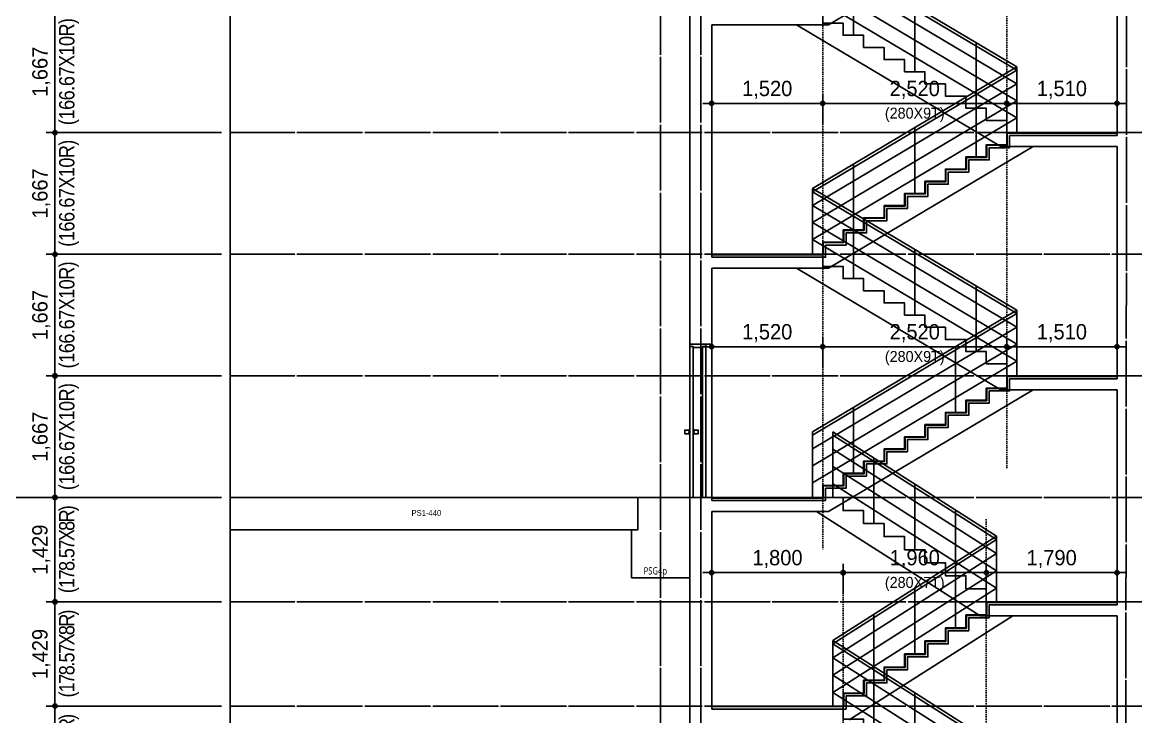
# Model space of a CAD drawing. Header units: millimetres. Extents: x 11948722 to 13111668, y -10771712 to -10232988.
# Drawn here: x 12503274 to 12518522, y -10558951 to -10549436 of the extents above; entities that cross this region are included whole.
import ezdxf
from ezdxf.enums import TextEntityAlignment as Align

# ---------------------------------------------------------------- set-up
doc = ezdxf.new("R2010")
doc.units = ezdxf.units.MM
doc.header["$LTSCALE"] = 150
doc.header["$MEASUREMENT"] = 0
doc.linetypes.add('CEN', pattern=[6.2, 6, -0.1, 0, -0.1])
doc.linetypes.add('Xref-계단단면도$0$H', pattern=[1, 0.6, -0.4])
doc.layers.get('0').update_dxf_attribs({"linetype": 'CONTINUOUS'})
doc.layers.get('Defpoints').update_dxf_attribs({"color": 117, "linetype": 'CONTINUOUS'})
for name, color, linetype in [('A-DOOR', 4, 'CONTINUOUS'), ('A-ELE-8', 8, 'CONTINUOUS'), ('A-중심선', 10, 'CEN'), ('CON-C', 2, 'CONTINUOUS'), ('ELE-8', 8, 'CONTINUOUS'), ('Xref-계단단면도$0$3 dim0', 7, 'CONTINUOUS'), ('Xref-계단단면도$0$A-CEIL', 6, 'CONTINUOUS'), ('Xref-계단단면도$0$A-DIM', 7, 'CONTINUOUS')]:
    doc.layers.add(name, color=color, linetype=linetype)
doc.styles.get("Standard").update_dxf_attribs({"font": 'NanumGothic.ttf'})
doc.styles.add('Xref-계단단면도$0$나눔고딕 Se', font='')
doc.styles.add('Xref-계단단면도$0$돋움', font='')
doc.styles.get('Xref-계단단면도$0$나눔고딕 Se').set_extended_font_data('Dotum')
doc.styles.get('Xref-계단단면도$0$돋움').set_extended_font_data('Dotum')
doc.dimstyles.new('Xref-계단단면도$0$A1-100', dxfattribs={"dimtxt": 3, "dimasz": 1, "dimexe": 2, "dimexo": 2, "dimgap": 1, "dimtad": 1, "dimdec": 0, "dimzin": 12, "dimdsep": 46, "dimlunit": 6, "dimtxsty": 'Xref-계단단면도$0$나눔고딕 Se', "dimblk1": 'Xref-계단단면도$0$DIMDOT', "dimblk2": 'Xref-계단단면도$0$DIMDOT', "dimsah": 1, "dimcen": -1, "dimdle": 2, "dimclrd": 256, "dimclre": 256, "dimclrt": 3, "dimadec": 0, "dimazin": 0, "dimtfac": 1, "dimtdec": 0, "dimtix": 1, "dimtmove": 2, "dimatfit": 3, "dimldrblk": 'Xref-계단단면도$0$DIMDOT', "dimfxl": 1, "dimtvp": 1, "dimtolj": 1, "dimtzin": 12, "dimlwd": -1, "dimlwe": -1, "dimarcsym": 0})

# ---------------------------------------------------------------- blocks, each defined once
blk = doc.blocks.new('*U136')
at = {"layer": 'A-DOOR'}
for p, q in [((-200, 0), (-200, 2070)), ((-155, 0), (-155, 2055)), ((-200, 0), (-25, 0))]:
    blk.add_line(p, q, dxfattribs=at)
for points in [[(10, 2100), (20, 2100), (20, 2070), (-25, 2070), (-25, 2055), (-155, 2055), (-155, 2070), (-200, 2070), (-200, 2100), (-190, 2100)], [(-35, 915), (-55, 925), (-95, 925), (-95, 875), (-55, 875), (-35, 885)], [(-25, 945), (-35, 935), (-35, 865), (-25, 855)], [(20, 945), (30, 935), (30, 865), (20, 855)], [(30, 885), (50, 875), (90, 875), (90, 925), (50, 925), (30, 915)]]:
    blk.add_lwpolyline(points, dxfattribs=at)
blk.add_lwpolyline([(20, 0), (-25, 0), (-25, 2070), (20, 2070)], close=True, dxfattribs=at)
blk = doc.blocks.new('Xref-계단단면도$0$DIMDOT')
at = {"color": 0}
blk.add_line((-2, 0), (2, 0), dxfattribs=at)
for radius in [0.5, 0.25]:
    blk.add_circle((0, 0), radius, dxfattribs=at)
blk = doc.blocks.new('*D953')
at = {"layer": 'Defpoints', "color": 0, "ltscale": 1200}
for p in [(12502521, -10531448), (12506121, -10531448), (12506121, -10565948)]:
    blk.add_point(p, dxfattribs=at)
at = {"layer": 'Xref-계단단면도$0$3 dim0'}
for p, q in [((12506001, -10531448), (12502401, -10531448)), ((12502521, -10565888), (12502521, -10531508)), ((12506001, -10565948), (12502401, -10565948))]:
    blk.add_line(p, q, dxfattribs=at)
at = {"layer": 'Xref-계단단면도$0$3 dim0', "ltscale": 1200, "xscale": 60, "yscale": 60, "zscale": 60}
for p, rotation in [((12502521, -10531448), 90), ((12502521, -10565948), 270)]:
    blk.add_blockref('Xref-계단단면도$0$DIMDOT', p, dxfattribs=dict(at, rotation=rotation))
at = {"layer": 'Xref-계단단면도$0$3 dim0', "color": 3, "ltscale": 1200, "insert": (12502335, -10548698), "char_height": 210, "attachment_point": 5, "rotation": 90, "style": 'Xref-계단단면도$0$나눔고딕 Se'}
blk.add_mtext('\\A1;34,500', dxfattribs=at)
blk = doc.blocks.new('*D963')
at = {"layer": 'Defpoints', "color": 0, "ltscale": 1200}
for p in [(12503121, -10545948), (12506121, -10545948), (12506121, -10555948)]:
    blk.add_point(p, dxfattribs=at)
at = {"layer": 'Xref-계단단면도$0$3 dim0'}
for p, q in [((12506001, -10545948), (12503001, -10545948)), ((12503121, -10555888), (12503121, -10546008)), ((12506001, -10555948), (12503001, -10555948))]:
    blk.add_line(p, q, dxfattribs=at)
at = {"layer": 'Xref-계단단면도$0$3 dim0', "ltscale": 1200, "xscale": 60, "yscale": 60, "zscale": 60}
for p, rotation in [((12503121, -10545948), 90), ((12503121, -10555948), 270)]:
    blk.add_blockref('Xref-계단단면도$0$DIMDOT', p, dxfattribs=dict(at, rotation=rotation))
at = {"layer": 'Xref-계단단면도$0$3 dim0', "color": 3, "ltscale": 1200, "insert": (12502935, -10550948), "char_height": 210, "attachment_point": 5, "rotation": 90, "style": 'Xref-계단단면도$0$나눔고딕 Se'}
blk.add_mtext('\\A1;10,000', dxfattribs=at)
blk = doc.blocks.new('*D964')
at = {"layer": 'Defpoints', "color": 0, "ltscale": 1200}
for p in [(12503121, -10555948), (12506121, -10555948), (12506121, -10565948)]:
    blk.add_point(p, dxfattribs=at)
at = {"layer": 'Xref-계단단면도$0$3 dim0'}
for p, q in [((12506001, -10555948), (12503001, -10555948)), ((12503121, -10565888), (12503121, -10556008)), ((12506001, -10565948), (12503001, -10565948))]:
    blk.add_line(p, q, dxfattribs=at)
at = {"layer": 'Xref-계단단면도$0$3 dim0', "ltscale": 1200, "xscale": 60, "yscale": 60, "zscale": 60}
for p, rotation in [((12503121, -10555948), 90), ((12503121, -10565948), 270)]:
    blk.add_blockref('Xref-계단단면도$0$DIMDOT', p, dxfattribs=dict(at, rotation=rotation))
at = {"layer": 'Xref-계단단면도$0$3 dim0', "color": 3, "ltscale": 1200, "insert": (12502935, -10560948), "char_height": 210, "attachment_point": 5, "rotation": 90, "style": 'Xref-계단단면도$0$나눔고딕 Se'}
blk.add_mtext('\\A1;10,000', dxfattribs=at)
blk = doc.blocks.new('*D968')
at = {"layer": 'Defpoints', "color": 0, "ltscale": 1200}
for p in [(12506121, -10549281), (12503721, -10550948), (12506121, -10550948)]:
    blk.add_point(p, dxfattribs=at)
at = {"layer": 'Xref-계단단면도$0$3 dim0'}
for p, q in [((12503721, -10549221), (12503721, -10549161)), ((12506001, -10549281), (12503601, -10549281)), ((12503721, -10549281), (12503721, -10550948)), ((12506001, -10550948), (12503601, -10550948)), ((12503721, -10551008), (12503721, -10551068))]:
    blk.add_line(p, q, dxfattribs=at)
at = {"layer": 'Xref-계단단면도$0$3 dim0', "ltscale": 1200, "xscale": 60, "yscale": 60, "zscale": 60}
for p, rotation in [((12503721, -10549281), 270), ((12503721, -10550948), 90)]:
    blk.add_blockref('Xref-계단단면도$0$DIMDOT', p, dxfattribs=dict(at, rotation=rotation))
at = {"layer": 'Xref-계단단면도$0$3 dim0', "color": 3, "ltscale": 1200, "char_height": 210, "attachment_point": 5, "rotation": 90, "style": 'Xref-계단단면도$0$나눔고딕 Se'}
for s, insert in [('\\W0.9;\\T0.95;(166.67X10R)', (12503915, -10550115)), ('\\A1;1,667', (12503535, -10550115))]:
    blk.add_mtext(s, dxfattribs=dict(at, insert=insert))
blk = doc.blocks.new('*D969')
at = {"layer": 'Defpoints', "color": 0, "ltscale": 1200}
for p in [(12506121, -10550948), (12503721, -10552615), (12506121, -10552615)]:
    blk.add_point(p, dxfattribs=at)
at = {"layer": 'Xref-계단단면도$0$3 dim0'}
for p, q in [((12503721, -10550888), (12503721, -10550828)), ((12506001, -10550948), (12503601, -10550948)), ((12503721, -10550948), (12503721, -10552615)), ((12506001, -10552615), (12503601, -10552615)), ((12503721, -10552675), (12503721, -10552735))]:
    blk.add_line(p, q, dxfattribs=at)
at = {"layer": 'Xref-계단단면도$0$3 dim0', "ltscale": 1200, "xscale": 60, "yscale": 60, "zscale": 60}
for p, rotation in [((12503721, -10550948), 270), ((12503721, -10552615), 90)]:
    blk.add_blockref('Xref-계단단면도$0$DIMDOT', p, dxfattribs=dict(at, rotation=rotation))
at = {"layer": 'Xref-계단단면도$0$3 dim0', "color": 3, "ltscale": 1200, "char_height": 210, "attachment_point": 5, "rotation": 90, "style": 'Xref-계단단면도$0$나눔고딕 Se'}
for s, insert in [('\\W0.9;\\T0.95;(166.67X10R)', (12503915, -10551781)), ('\\A1;1,667', (12503535, -10551781))]:
    blk.add_mtext(s, dxfattribs=dict(at, insert=insert))
blk = doc.blocks.new('*D970')
at = {"layer": 'Defpoints', "color": 0, "ltscale": 1200}
for p in [(12506121, -10552615), (12503721, -10554281), (12506121, -10554281)]:
    blk.add_point(p, dxfattribs=at)
at = {"layer": 'Xref-계단단면도$0$3 dim0'}
for p, q in [((12503721, -10552555), (12503721, -10552495)), ((12506001, -10552615), (12503601, -10552615)), ((12503721, -10552615), (12503721, -10554281)), ((12506001, -10554281), (12503601, -10554281)), ((12503721, -10554341), (12503721, -10554401))]:
    blk.add_line(p, q, dxfattribs=at)
at = {"layer": 'Xref-계단단면도$0$3 dim0', "ltscale": 1200, "xscale": 60, "yscale": 60, "zscale": 60}
for p, rotation in [((12503721, -10552615), 270), ((12503721, -10554281), 90)]:
    blk.add_blockref('Xref-계단단면도$0$DIMDOT', p, dxfattribs=dict(at, rotation=rotation))
at = {"layer": 'Xref-계단단면도$0$3 dim0', "color": 3, "ltscale": 1200, "char_height": 210, "attachment_point": 5, "rotation": 90, "style": 'Xref-계단단면도$0$나눔고딕 Se'}
for s, insert in [('\\W0.9;\\T0.95;(166.67X10R)', (12503915, -10553448)), ('\\A1;1,667', (12503535, -10553448))]:
    blk.add_mtext(s, dxfattribs=dict(at, insert=insert))
blk = doc.blocks.new('*D971')
at = {"layer": 'Defpoints', "color": 0, "ltscale": 1200}
for p in [(12506121, -10554281), (12503721, -10555948), (12506121, -10555948)]:
    blk.add_point(p, dxfattribs=at)
at = {"layer": 'Xref-계단단면도$0$3 dim0'}
for p, q in [((12503721, -10554221), (12503721, -10554161)), ((12506001, -10554281), (12503601, -10554281)), ((12503721, -10554281), (12503721, -10555948)), ((12506001, -10555948), (12503601, -10555948)), ((12503721, -10556008), (12503721, -10556068))]:
    blk.add_line(p, q, dxfattribs=at)
at = {"layer": 'Xref-계단단면도$0$3 dim0', "ltscale": 1200, "xscale": 60, "yscale": 60, "zscale": 60}
for p, rotation in [((12503721, -10554281), 270), ((12503721, -10555948), 90)]:
    blk.add_blockref('Xref-계단단면도$0$DIMDOT', p, dxfattribs=dict(at, rotation=rotation))
at = {"layer": 'Xref-계단단면도$0$3 dim0', "color": 3, "ltscale": 1200, "char_height": 210, "attachment_point": 5, "rotation": 90, "style": 'Xref-계단단면도$0$나눔고딕 Se'}
for s, insert in [('\\W0.9;\\T0.95;(166.67X10R)', (12503915, -10555115)), ('\\A1;1,667', (12503535, -10555115))]:
    blk.add_mtext(s, dxfattribs=dict(at, insert=insert))
blk = doc.blocks.new('*D975')
at = {"layer": 'Defpoints', "color": 0, "lineweight": -3, "ltscale": 1200}
for p in [(12514236, -10550548), (12512716, -10550948), (12514236, -10550948)]:
    blk.add_point(p, dxfattribs=at)
at = {"layer": 'Xref-계단단면도$0$3 dim0'}
for p, q in [((12512716, -10550828), (12512716, -10550428)), ((12512776, -10550548), (12514176, -10550548)), ((12514236, -10550828), (12514236, -10550428))]:
    blk.add_line(p, q, dxfattribs=at)
at = {"layer": 'Xref-계단단면도$0$3 dim0', "ltscale": 1200, "xscale": 60, "yscale": 60, "zscale": 60, "rotation": 180}
blk.add_blockref('Xref-계단단면도$0$DIMDOT', (12512716, -10550548), dxfattribs=at)
at = {"layer": 'Xref-계단단면도$0$3 dim0', "ltscale": 1200, "xscale": 60, "yscale": 60, "zscale": 60}
blk.add_blockref('Xref-계단단면도$0$DIMDOT', (12514236, -10550548), dxfattribs=at)
at = {"layer": 'Xref-계단단면도$0$3 dim0', "color": 3, "ltscale": 1200, "insert": (12513476, -10550363), "char_height": 210, "attachment_point": 5, "style": 'Xref-계단단면도$0$나눔고딕 Se'}
blk.add_mtext('\\A1;1,520', dxfattribs=at)
blk = doc.blocks.new('*D976')
at = {"layer": 'Defpoints', "color": 0, "lineweight": -3, "ltscale": 1200}
for p in [(12516756, -10550548), (12514236, -10550948), (12516756, -10550948)]:
    blk.add_point(p, dxfattribs=at)
at = {"layer": 'Xref-계단단면도$0$3 dim0'}
for p, q in [((12514236, -10550828), (12514236, -10550428)), ((12514296, -10550548), (12516696, -10550548)), ((12516756, -10550828), (12516756, -10550428))]:
    blk.add_line(p, q, dxfattribs=at)
at = {"layer": 'Xref-계단단면도$0$3 dim0', "ltscale": 1200, "xscale": 60, "yscale": 60, "zscale": 60, "rotation": 180}
blk.add_blockref('Xref-계단단면도$0$DIMDOT', (12514236, -10550548), dxfattribs=at)
at = {"layer": 'Xref-계단단면도$0$3 dim0', "ltscale": 1200, "xscale": 60, "yscale": 60, "zscale": 60}
blk.add_blockref('Xref-계단단면도$0$DIMDOT', (12516756, -10550548), dxfattribs=at)
at = {"layer": 'Xref-계단단면도$0$3 dim0', "color": 3, "ltscale": 1200, "char_height": 210, "attachment_point": 5, "style": 'Xref-계단단면도$0$나눔고딕 Se'}
for s, insert in [('\\A1;2,520', (12515496, -10550363)), ('\\H0.714286x;(280X9T)', (12515496, -10550704))]:
    blk.add_mtext(s, dxfattribs=dict(at, insert=insert))
blk = doc.blocks.new('*D977')
at = {"layer": 'Defpoints', "color": 0, "lineweight": -3, "ltscale": 1200}
for p in [(12518266, -10550548), (12516756, -10550948), (12518266, -10550948)]:
    blk.add_point(p, dxfattribs=at)
at = {"layer": 'Xref-계단단면도$0$3 dim0'}
for p, q in [((12516756, -10550828), (12516756, -10550428)), ((12516816, -10550548), (12518206, -10550548)), ((12518266, -10550828), (12518266, -10550428))]:
    blk.add_line(p, q, dxfattribs=at)
at = {"layer": 'Xref-계단단면도$0$3 dim0', "ltscale": 1200, "xscale": 60, "yscale": 60, "zscale": 60, "rotation": 180}
blk.add_blockref('Xref-계단단면도$0$DIMDOT', (12516756, -10550548), dxfattribs=at)
at = {"layer": 'Xref-계단단면도$0$3 dim0', "ltscale": 1200, "xscale": 60, "yscale": 60, "zscale": 60}
blk.add_blockref('Xref-계단단면도$0$DIMDOT', (12518266, -10550548), dxfattribs=at)
at = {"layer": 'Xref-계단단면도$0$3 dim0', "color": 3, "ltscale": 1200, "insert": (12517511, -10550363), "char_height": 210, "attachment_point": 5, "style": 'Xref-계단단면도$0$나눔고딕 Se'}
blk.add_mtext('\\A1;1,510', dxfattribs=at)
blk = doc.blocks.new('*D978')
at = {"layer": 'Defpoints', "color": 0, "lineweight": -3, "ltscale": 1200}
for p in [(12514236, -10553881), (12512716, -10554281), (12514236, -10554281)]:
    blk.add_point(p, dxfattribs=at)
at = {"layer": 'Xref-계단단면도$0$3 dim0'}
for p, q in [((12512716, -10554161), (12512716, -10553761)), ((12512776, -10553881), (12514176, -10553881)), ((12514236, -10554161), (12514236, -10553761))]:
    blk.add_line(p, q, dxfattribs=at)
at = {"layer": 'Xref-계단단면도$0$3 dim0', "ltscale": 1200, "xscale": 60, "yscale": 60, "zscale": 60, "rotation": 180}
blk.add_blockref('Xref-계단단면도$0$DIMDOT', (12512716, -10553881), dxfattribs=at)
at = {"layer": 'Xref-계단단면도$0$3 dim0', "ltscale": 1200, "xscale": 60, "yscale": 60, "zscale": 60}
blk.add_blockref('Xref-계단단면도$0$DIMDOT', (12514236, -10553881), dxfattribs=at)
at = {"layer": 'Xref-계단단면도$0$3 dim0', "color": 3, "ltscale": 1200, "insert": (12513476, -10553696), "char_height": 210, "attachment_point": 5, "style": 'Xref-계단단면도$0$나눔고딕 Se'}
blk.add_mtext('\\A1;1,520', dxfattribs=at)
blk = doc.blocks.new('*D979')
at = {"layer": 'Defpoints', "color": 0, "lineweight": -3, "ltscale": 1200}
for p in [(12516756, -10553881), (12514236, -10554281), (12516756, -10554281)]:
    blk.add_point(p, dxfattribs=at)
at = {"layer": 'Xref-계단단면도$0$3 dim0'}
for p, q in [((12514236, -10554161), (12514236, -10553761)), ((12514296, -10553881), (12516696, -10553881)), ((12516756, -10554161), (12516756, -10553761))]:
    blk.add_line(p, q, dxfattribs=at)
at = {"layer": 'Xref-계단단면도$0$3 dim0', "ltscale": 1200, "xscale": 60, "yscale": 60, "zscale": 60, "rotation": 180}
blk.add_blockref('Xref-계단단면도$0$DIMDOT', (12514236, -10553881), dxfattribs=at)
at = {"layer": 'Xref-계단단면도$0$3 dim0', "ltscale": 1200, "xscale": 60, "yscale": 60, "zscale": 60}
blk.add_blockref('Xref-계단단면도$0$DIMDOT', (12516756, -10553881), dxfattribs=at)
at = {"layer": 'Xref-계단단면도$0$3 dim0', "color": 3, "ltscale": 1200, "char_height": 210, "attachment_point": 5, "style": 'Xref-계단단면도$0$나눔고딕 Se'}
for s, insert in [('\\A1;2,520', (12515496, -10553696)), ('\\H0.714286x;(280X9T)', (12515496, -10554038))]:
    blk.add_mtext(s, dxfattribs=dict(at, insert=insert))
blk = doc.blocks.new('*D980')
at = {"layer": 'Defpoints', "color": 0, "lineweight": -3, "ltscale": 1200}
for p in [(12518266, -10553881), (12516756, -10554281), (12518266, -10554281)]:
    blk.add_point(p, dxfattribs=at)
at = {"layer": 'Xref-계단단면도$0$3 dim0'}
for p, q in [((12516756, -10554161), (12516756, -10553761)), ((12516816, -10553881), (12518206, -10553881)), ((12518266, -10554161), (12518266, -10553761))]:
    blk.add_line(p, q, dxfattribs=at)
at = {"layer": 'Xref-계단단면도$0$3 dim0', "ltscale": 1200, "xscale": 60, "yscale": 60, "zscale": 60, "rotation": 180}
blk.add_blockref('Xref-계단단면도$0$DIMDOT', (12516756, -10553881), dxfattribs=at)
at = {"layer": 'Xref-계단단면도$0$3 dim0', "ltscale": 1200, "xscale": 60, "yscale": 60, "zscale": 60}
blk.add_blockref('Xref-계단단면도$0$DIMDOT', (12518266, -10553881), dxfattribs=at)
at = {"layer": 'Xref-계단단면도$0$3 dim0', "color": 3, "ltscale": 1200, "insert": (12517511, -10553696), "char_height": 210, "attachment_point": 5, "style": 'Xref-계단단면도$0$나눔고딕 Se'}
blk.add_mtext('\\A1;1,510', dxfattribs=at)
blk = doc.blocks.new('*D981')
at = {"layer": 'Defpoints', "color": 0, "ltscale": 1200}
for p in [(12506121, -10555948), (12503721, -10557377), (12506121, -10557377)]:
    blk.add_point(p, dxfattribs=at)
at = {"layer": 'Xref-계단단면도$0$3 dim0'}
for p, q in [((12506001, -10555948), (12503601, -10555948)), ((12503721, -10556008), (12503721, -10557317)), ((12506001, -10557377), (12503601, -10557377))]:
    blk.add_line(p, q, dxfattribs=at)
at = {"layer": 'Xref-계단단면도$0$3 dim0', "ltscale": 1200, "xscale": 60, "yscale": 60, "zscale": 60}
for p, rotation in [((12503721, -10555948), 90), ((12503721, -10557377), 270)]:
    blk.add_blockref('Xref-계단단면도$0$DIMDOT', p, dxfattribs=dict(at, rotation=rotation))
at = {"layer": 'Xref-계단단면도$0$3 dim0', "color": 3, "ltscale": 1200, "char_height": 210, "attachment_point": 5, "rotation": 90, "style": 'Xref-계단단면도$0$나눔고딕 Se'}
for s, insert in [('\\W0.9;\\T0.8;(178.57X8R)', (12503915, -10556662)), ('\\A1;1,429', (12503535, -10556662))]:
    blk.add_mtext(s, dxfattribs=dict(at, insert=insert))
blk = doc.blocks.new('*D982')
at = {"layer": 'Defpoints', "color": 0, "ltscale": 1200}
for p in [(12506121, -10557377), (12503721, -10558805), (12506121, -10558805)]:
    blk.add_point(p, dxfattribs=at)
at = {"layer": 'Xref-계단단면도$0$3 dim0'}
for p, q in [((12506001, -10557377), (12503601, -10557377)), ((12503721, -10557437), (12503721, -10558745)), ((12506001, -10558805), (12503601, -10558805))]:
    blk.add_line(p, q, dxfattribs=at)
at = {"layer": 'Xref-계단단면도$0$3 dim0', "ltscale": 1200, "xscale": 60, "yscale": 60, "zscale": 60}
for p, rotation in [((12503721, -10557377), 90), ((12503721, -10558805), 270)]:
    blk.add_blockref('Xref-계단단면도$0$DIMDOT', p, dxfattribs=dict(at, rotation=rotation))
at = {"layer": 'Xref-계단단면도$0$3 dim0', "color": 3, "ltscale": 1200, "char_height": 210, "attachment_point": 5, "rotation": 90, "style": 'Xref-계단단면도$0$나눔고딕 Se'}
for s, insert in [('\\W0.9;\\T0.8;(178.57X8R)', (12503915, -10558091)), ('\\A1;1,429', (12503535, -10558091))]:
    blk.add_mtext(s, dxfattribs=dict(at, insert=insert))
blk = doc.blocks.new('*D983')
at = {"layer": 'Defpoints', "color": 0, "lineweight": -3, "ltscale": 1200}
for p in [(12514516, -10556977), (12512716, -10557377), (12514516, -10557377)]:
    blk.add_point(p, dxfattribs=at)
at = {"layer": 'Xref-계단단면도$0$3 dim0'}
for p, q in [((12512716, -10557257), (12512716, -10556857)), ((12514516, -10557257), (12514516, -10556857)), ((12512776, -10556977), (12514456, -10556977))]:
    blk.add_line(p, q, dxfattribs=at)
at = {"layer": 'Xref-계단단면도$0$3 dim0', "ltscale": 1200, "xscale": 60, "yscale": 60, "zscale": 60, "rotation": 180}
blk.add_blockref('Xref-계단단면도$0$DIMDOT', (12512716, -10556977), dxfattribs=at)
at = {"layer": 'Xref-계단단면도$0$3 dim0', "ltscale": 1200, "xscale": 60, "yscale": 60, "zscale": 60}
blk.add_blockref('Xref-계단단면도$0$DIMDOT', (12514516, -10556977), dxfattribs=at)
at = {"layer": 'Xref-계단단면도$0$3 dim0', "color": 3, "ltscale": 1200, "insert": (12513616, -10556791), "char_height": 210, "attachment_point": 5, "style": 'Xref-계단단면도$0$나눔고딕 Se'}
blk.add_mtext('\\A1;1,800', dxfattribs=at)
blk = doc.blocks.new('*D984')
at = {"layer": 'Defpoints', "color": 0, "lineweight": -3, "ltscale": 1200}
for p in [(12516476, -10556977), (12514516, -10557377), (12516476, -10557377)]:
    blk.add_point(p, dxfattribs=at)
at = {"layer": 'Xref-계단단면도$0$3 dim0'}
for p, q in [((12514516, -10557257), (12514516, -10556857)), ((12516476, -10557257), (12516476, -10556857)), ((12514576, -10556977), (12516416, -10556977))]:
    blk.add_line(p, q, dxfattribs=at)
at = {"layer": 'Xref-계단단면도$0$3 dim0', "ltscale": 1200, "xscale": 60, "yscale": 60, "zscale": 60, "rotation": 180}
blk.add_blockref('Xref-계단단면도$0$DIMDOT', (12514516, -10556977), dxfattribs=at)
at = {"layer": 'Xref-계단단면도$0$3 dim0', "ltscale": 1200, "xscale": 60, "yscale": 60, "zscale": 60}
blk.add_blockref('Xref-계단단면도$0$DIMDOT', (12516476, -10556977), dxfattribs=at)
at = {"layer": 'Xref-계단단면도$0$3 dim0', "color": 3, "ltscale": 1200, "char_height": 210, "attachment_point": 5, "style": 'Xref-계단단면도$0$나눔고딕 Se'}
for s, insert in [('\\A1;1,960', (12515496, -10556791)), ('\\H0.714286x;(280X7T)', (12515496, -10557133))]:
    blk.add_mtext(s, dxfattribs=dict(at, insert=insert))
blk = doc.blocks.new('*D985')
at = {"layer": 'Defpoints', "color": 0, "lineweight": -3, "ltscale": 1200}
for p in [(12518266, -10556977), (12516476, -10557377), (12518266, -10557377)]:
    blk.add_point(p, dxfattribs=at)
at = {"layer": 'Xref-계단단면도$0$3 dim0'}
for p, q in [((12516476, -10557257), (12516476, -10556857)), ((12518266, -10557257), (12518266, -10556857)), ((12516536, -10556977), (12518206, -10556977))]:
    blk.add_line(p, q, dxfattribs=at)
at = {"layer": 'Xref-계단단면도$0$3 dim0', "ltscale": 1200, "xscale": 60, "yscale": 60, "zscale": 60, "rotation": 180}
blk.add_blockref('Xref-계단단면도$0$DIMDOT', (12516476, -10556977), dxfattribs=at)
at = {"layer": 'Xref-계단단면도$0$3 dim0', "ltscale": 1200, "xscale": 60, "yscale": 60, "zscale": 60}
blk.add_blockref('Xref-계단단면도$0$DIMDOT', (12518266, -10556977), dxfattribs=at)
at = {"layer": 'Xref-계단단면도$0$3 dim0', "color": 3, "ltscale": 1200, "insert": (12517371, -10556791), "char_height": 210, "attachment_point": 5, "style": 'Xref-계단단면도$0$나눔고딕 Se'}
blk.add_mtext('\\A1;1,790', dxfattribs=at)
blk = doc.blocks.new('*D1004')
at = {"layer": 'Defpoints', "color": 0, "ltscale": 1200}
for p in [(12506121, -10558805), (12503721, -10560234), (12506121, -10560234)]:
    blk.add_point(p, dxfattribs=at)
at = {"layer": 'Xref-계단단면도$0$3 dim0'}
for p, q in [((12506001, -10558805), (12503601, -10558805)), ((12503721, -10558865), (12503721, -10560174)), ((12506001, -10560234), (12503601, -10560234))]:
    blk.add_line(p, q, dxfattribs=at)
at = {"layer": 'Xref-계단단면도$0$3 dim0', "ltscale": 1200, "xscale": 60, "yscale": 60, "zscale": 60}
for p, rotation in [((12503721, -10558805), 90), ((12503721, -10560234), 270)]:
    blk.add_blockref('Xref-계단단면도$0$DIMDOT', p, dxfattribs=dict(at, rotation=rotation))
at = {"layer": 'Xref-계단단면도$0$3 dim0', "color": 3, "ltscale": 1200, "char_height": 210, "attachment_point": 5, "rotation": 90, "style": 'Xref-계단단면도$0$나눔고딕 Se'}
for s, insert in [('\\W0.9;\\T0.8;(178.57X8R)', (12503915, -10559520)), ('\\A1;1,429', (12503535, -10559520))]:
    blk.add_mtext(s, dxfattribs=dict(at, insert=insert))
blk = doc.blocks.new('PSG4p')
at = {"layer": 'CON-C', "ltscale": 1200, "flags": 128}
blk.add_lwpolyline([(-400, 0), (-400, 660), (-310, 660), (-310, 1100), (400, 1100), (400, 1100), (400, 1100), (400, 0)], close=True, dxfattribs=at)
at = {"layer": 'Defpoints', "color": 1, "width": 0.8}
blk.add_text('PSG4p', height=99.8, dxfattribs=at).set_placement((-231, 96), align=Align.MIDDLE_LEFT)

msp = doc.modelspace()

# ---------------------------------------------------------------- linework, layer by layer
at = {"layer": 'A-ELE-8'}
msp.add_line((12512715.8, -10553848.2), (12512715.8, -10555948.2), dxfattribs=at)
at = {"layer": 'A-중심선'}
for p, q in [((12512015.8, -10579644.2), (12512015.8, -10530548.2)), ((12518417.1, -10530548.2), (12518365.8, -10579644.2)), ((12512565.8, -10579644.2), (12512565.8, -10531805.3)), ((12523746.5, -10550948.2), (12506120.5, -10550948.2)), ((12523746.5, -10552614.8), (12506120.5, -10552614.8)), ((12523746.5, -10554281.5), (12506120.5, -10554281.5)), ((12523746.5, -10555948.2), (12506120.5, -10555948.2)), ((12523746.5, -10557376.7), (12506120.5, -10557376.7)), ((12523746.5, -10558805.3), (12506120.5, -10558805.3))]:
    msp.add_line(p, q, dxfattribs=at)
at = {"layer": 'CON-C', "ltscale": 1200}
for p, q in [((12512415.8, -10545948.2), (12512415.8, -10553848.2)), ((12514317, -10549471.5), (12517117, -10547804.8)), ((12518265.8, -10547804.8), (12518265.8, -10550988.2)), ((12512715.8, -10549471.5), (12512715.8, -10552654.8)), ((12512715.8, -10549471.5), (12514317, -10549471.5)), ((12514317, -10552804.8), (12517117, -10551138.2)), ((12517117, -10551138.2), (12518265.8, -10551138.2)), ((12518265.8, -10551138.2), (12518265.8, -10554321.5)), ((12512715.8, -10552804.8), (12512715.8, -10553848.2)), ((12512715.8, -10552804.8), (12514317, -10552804.8)), ((12512715.8, -10553848.2), (12512415.8, -10553848.2)), ((12514317, -10556138.1), (12517117, -10554471.5)), ((12517117, -10554471.5), (12518265.8, -10554471.5)), ((12518265.8, -10554471.5), (12518265.8, -10557416.7)), ((12512415.8, -10555948.2), (12512415.8, -10565948.2)), ((12512715.8, -10555948.2), (12512415.8, -10555948.2)), ((12512715.8, -10555948.2), (12512715.8, -10555988.2)), ((12512715.8, -10556138.1), (12514317, -10556138.1)), ((12512715.8, -10556138.2), (12512715.8, -10558845.3)), ((12514599.5, -10558995.3), (12516839.5, -10557566.7)), ((12516839.5, -10557566.7), (12518265.8, -10557566.7)), ((12518265.8, -10557566.7), (12518265.8, -10560273.9))]:
    msp.add_line(p, q, dxfattribs=at)
at = {"layer": 'CON-C', "ltscale": 1200, "flags": 128}
for points in [[(12512715.8, -10552654.8), (12514275.8, -10552654.8), (12514275.8, -10552488.2), (12514555.8, -10552488.2), (12514555.8, -10552321.5), (12514835.8, -10552321.5), (12514835.8, -10552154.8), (12515115.8, -10552154.8), (12515115.8, -10551988.2), (12515395.8, -10551988.2), (12515395.8, -10551821.5), (12515675.8, -10551821.5), (12515675.8, -10551654.8), (12515955.8, -10551654.8), (12515955.8, -10551488.2), (12516235.8, -10551488.2), (12516235.8, -10551321.5), (12516515.8, -10551321.5), (12516515.8, -10551154.8), (12516795.8, -10551154.8), (12516795.8, -10550988.2), (12518265.8, -10550988.2)], [(12512715.8, -10555988.1), (12514275.8, -10555988.1), (12514275.8, -10555821.5), (12514555.8, -10555821.5), (12514555.8, -10555654.8), (12514835.8, -10555654.8), (12514835.8, -10555488.1), (12515115.8, -10555488.1), (12515115.8, -10555321.5), (12515395.8, -10555321.5), (12515395.8, -10555154.8), (12515675.8, -10555154.8), (12515675.8, -10554988.1), (12515955.8, -10554988.1), (12515955.8, -10554821.5), (12516235.8, -10554821.5), (12516235.8, -10554654.8), (12516515.8, -10554654.8), (12516515.8, -10554488.1), (12516795.8, -10554488.1), (12516795.8, -10554321.5), (12518265.8, -10554321.5)], [(12512715.8, -10558845.3), (12514555.8, -10558845.3), (12514555.8, -10558666.7), (12514835.8, -10558666.7), (12514835.8, -10558488.2), (12515115.8, -10558488.2), (12515115.8, -10558309.6), (12515395.8, -10558309.6), (12515395.8, -10558131), (12515675.8, -10558131), (12515675.8, -10557952.4), (12515955.8, -10557952.4), (12515955.8, -10557773.9), (12516235.8, -10557773.9), (12516235.8, -10557595.3), (12516515.8, -10557595.3), (12516515.8, -10557416.7), (12518265.8, -10557416.7)]]:
    msp.add_lwpolyline(points, dxfattribs=at)
at = {"layer": 'CON-C', "ltscale": 1200}
for points in [[(12511705.8, -10555948.2), (12506120.5, -10555948.2)], [(12511615.8, -10556388.2), (12506120.5, -10556388.2)]]:
    msp.add_lwpolyline(points, dxfattribs=at)
at = {"layer": 'Defpoints', "ltscale": 1200}
msp.add_lwpolyline([(12506120.5, -10530548.2), (12523746.5, -10530548.2), (12523746.5, -10580206.1), (12506120.5, -10580206.1)], close=True, dxfattribs=at)
at = {"layer": 'ELE-8', "ltscale": 300}
for p, q in [((12516895.8, -10550048.2), (12514095.8, -10548381.5)), ((12516895.8, -10550094.7), (12514095.8, -10548428)), ((12516895.8, -10550280.9), (12514095.8, -10548614.2)), ((12514655.8, -10549614.8), (12514655.8, -10548714.8)), ((12516895.8, -10550513.7), (12514095.8, -10548847)), ((12516895.8, -10550746.4), (12514095.8, -10549079.7)), ((12515495.8, -10550114.8), (12515495.8, -10549214.8)), ((12512715.8, -10549471.5), (12513874.5, -10549471.5)), ((12513874.5, -10549471.5), (12516674.5, -10551138.2)), ((12516335.8, -10550614.8), (12516335.8, -10549714.8)), ((12516895.8, -10550948.2), (12516895.8, -10550048.2)), ((12516674.5, -10551138.2), (12518265.8, -10551138.2)), ((12516895.8, -10553381.5), (12514095.8, -10551714.8)), ((12514095.8, -10552614.8), (12514095.8, -10551714.8)), ((12516895.8, -10553428), (12514095.8, -10551761.4)), ((12516895.8, -10553614.2), (12514095.8, -10551947.5)), ((12514655.8, -10552948.1), (12514655.8, -10552048.1)), ((12516895.8, -10553847), (12514095.8, -10552180.3)), ((12516895.8, -10554079.7), (12514095.8, -10552413)), ((12515495.8, -10553448.1), (12515495.8, -10552548.1)), ((12512715.8, -10552804.8), (12513874.5, -10552804.8)), ((12513874.5, -10552804.8), (12516674.5, -10554471.5)), ((12516335.8, -10553948.1), (12516335.8, -10553048.1)), ((12516895.8, -10554281.5), (12516895.8, -10553381.5)), ((12516674.5, -10554471.5), (12518265.8, -10554471.5)), ((12516615.8, -10556476.7), (12514375.8, -10555048.2)), ((12514375.8, -10555948.2), (12514375.8, -10555048.2)), ((12516615.8, -10556524.2), (12514375.8, -10555095.6)), ((12516615.8, -10556713.9), (12514375.8, -10555285.4)), ((12514935.8, -10556305.3), (12514935.8, -10555405.3)), ((12516615.8, -10556951.2), (12514375.8, -10555522.6)), ((12516615.8, -10557188.4), (12514375.8, -10555759.8)), ((12515495.8, -10556662.4), (12515495.8, -10555762.4)), ((12512715.8, -10556138.2), (12514152, -10556138.2)), ((12514152, -10556138.2), (12516392, -10557566.7)), ((12516055.8, -10557019.6), (12516055.8, -10556119.6)), ((12516615.8, -10557376.7), (12516615.8, -10556476.7)), ((12516392, -10557566.7), (12518265.8, -10557566.7)), ((12516615.8, -10559333.9), (12514375.8, -10557905.3)), ((12514375.8, -10558805.3), (12514375.8, -10557905.3)), ((12516615.8, -10559381.3), (12514375.8, -10557952.7)), ((12516615.8, -10559571.1), (12514375.8, -10558142.5)), ((12514935.8, -10559162.4), (12514935.8, -10558262.4)), ((12516615.8, -10559808.3), (12514375.8, -10558379.7)), ((12516615.8, -10560045.5), (12514375.8, -10558616.9)), ((12515495.8, -10559519.6), (12515495.8, -10558619.6))]:
    msp.add_line(p, q, dxfattribs=at)
at = {"layer": 'ELE-8', "ltscale": 300, "flags": 128}
for points in [[(12518265.8, -10550948.2), (12516755.8, -10550948.2), (12516755.8, -10550781.5), (12516475.8, -10550781.5), (12516475.8, -10550614.8), (12516195.8, -10550614.8), (12516195.8, -10550448.2), (12515915.8, -10550448.2), (12515915.8, -10550281.5), (12515635.8, -10550281.5), (12515635.8, -10550114.8), (12515355.8, -10550114.8), (12515355.8, -10549948.2), (12515075.8, -10549948.2), (12515075.8, -10549781.5), (12514795.8, -10549781.5), (12514795.8, -10549614.8), (12514515.8, -10549614.8), (12514515.8, -10549448.2), (12514235.8, -10549448.2), (12514235.8, -10549281.5), (12512715.8, -10549281.5)], [(12518265.8, -10554281.5), (12516755.8, -10554281.5), (12516755.8, -10554114.8), (12516475.8, -10554114.8), (12516475.8, -10553948.1), (12516195.8, -10553948.1), (12516195.8, -10553781.5), (12515915.8, -10553781.5), (12515915.8, -10553614.8), (12515635.8, -10553614.8), (12515635.8, -10553448.1), (12515355.8, -10553448.1), (12515355.8, -10553281.5), (12515075.8, -10553281.5), (12515075.8, -10553114.8), (12514795.8, -10553114.8), (12514795.8, -10552948.1), (12514515.8, -10552948.1), (12514515.8, -10552781.5), (12514235.8, -10552781.5), (12514235.8, -10552614.8), (12512715.8, -10552614.8)], [(12512715.8, -10555948.2), (12514515.8, -10555948.2), (12514515.8, -10556126.7), (12514795.8, -10556126.7), (12514795.8, -10556305.3), (12515075.8, -10556305.3), (12515075.8, -10556483.9), (12515355.8, -10556483.9), (12515355.8, -10556662.4), (12515635.8, -10556662.4), (12515635.8, -10556841), (12515915.8, -10556841), (12515915.8, -10557019.6), (12516195.8, -10557019.6), (12516195.8, -10557198.2), (12516475.8, -10557198.2), (12516475.8, -10557376.7), (12518265.8, -10557376.7)], [(12512715.8, -10558805.3), (12514515.8, -10558805.3), (12514515.8, -10558983.9), (12514795.8, -10558983.9), (12514795.8, -10559162.4), (12515075.8, -10559162.4), (12515075.8, -10559341), (12515355.8, -10559341), (12515355.8, -10559519.6), (12515635.8, -10559519.6), (12515635.8, -10559698.2), (12515915.8, -10559698.2), (12515915.8, -10559876.7), (12516195.8, -10559876.7), (12516195.8, -10560055.3), (12516475.8, -10560055.3), (12516475.8, -10560233.9), (12518265.8, -10560233.9)]]:
    msp.add_lwpolyline(points, dxfattribs=at)
at = {"layer": 'Xref-계단단면도$0$A-CEIL', "ltscale": 1200}
for p, q in [((12514095.8, -10551714.8), (12516895.8, -10550048.2)), ((12514095.8, -10551761.4), (12516895.8, -10550094.7)), ((12516895.8, -10550948.2), (12516895.8, -10550048.2)), ((12514095.8, -10551947.6), (12516895.8, -10550280.9)), ((12516335.8, -10551281.5), (12516335.8, -10550381.5)), ((12514095.8, -10552180.3), (12516895.8, -10550513.7)), ((12514095.8, -10552413.1), (12516895.8, -10550746.4)), ((12515495.8, -10551781.5), (12515495.8, -10550881.5)), ((12514655.8, -10552281.5), (12514655.8, -10551381.5)), ((12514095.8, -10552614.8), (12514095.8, -10551714.8)), ((12514095.8, -10555048.1), (12516895.8, -10553381.5)), ((12514095.8, -10555094.7), (12516895.8, -10553428)), ((12516895.8, -10554281.5), (12516895.8, -10553381.5)), ((12514095.8, -10555280.9), (12516895.8, -10553614.2)), ((12514095.8, -10555513.6), (12516895.8, -10553847)), ((12516055.8, -10554781.5), (12516055.8, -10553881.5)), ((12514095.8, -10555746.4), (12516895.8, -10554079.7)), ((12514655.8, -10555614.8), (12514655.8, -10554714.8)), ((12514095.8, -10555948.1), (12514095.8, -10555048.1)), ((12514375.8, -10557905.3), (12516615.8, -10556476.7)), ((12516615.8, -10557376.7), (12516615.8, -10556476.7)), ((12514375.8, -10557952.7), (12516615.8, -10556524.2)), ((12514375.8, -10558142.5), (12516615.8, -10556713.9)), ((12514375.8, -10558379.7), (12516615.8, -10556951.2)), ((12516055.8, -10557733.9), (12516055.8, -10556833.9)), ((12514375.8, -10558616.9), (12516615.8, -10557188.4)), ((12515495.8, -10558091), (12515495.8, -10557191)), ((12514935.8, -10558448.2), (12514935.8, -10557548.2)), ((12514375.8, -10558805.3), (12514375.8, -10557905.3))]:
    msp.add_line(p, q, dxfattribs=at)
at = {"layer": 'Xref-계단단면도$0$A-CEIL', "ltscale": 1200, "flags": 128}
for points in [[(12512715.8, -10552614.8), (12514235.8, -10552614.8), (12514235.8, -10552448.2), (12514515.8, -10552448.2), (12514515.8, -10552281.5), (12514795.8, -10552281.5), (12514795.8, -10552114.8), (12515075.8, -10552114.8), (12515075.8, -10551948.2), (12515355.8, -10551948.2), (12515355.8, -10551781.5), (12515635.8, -10551781.5), (12515635.8, -10551614.8), (12515915.8, -10551614.8), (12515915.8, -10551448.2), (12516195.8, -10551448.2), (12516195.8, -10551281.5), (12516475.8, -10551281.5), (12516475.8, -10551114.8), (12516755.8, -10551114.8), (12516755.8, -10550948.2), (12518265.8, -10550948.2)], [(12512715.8, -10552621.8), (12514242.8, -10552621.8), (12514242.8, -10552455.2), (12514522.8, -10552455.2), (12514522.8, -10552288.5), (12514802.8, -10552288.5), (12514802.8, -10552121.8), (12515082.8, -10552121.8), (12515082.8, -10551955.2), (12515362.8, -10551955.2), (12515362.8, -10551788.5), (12515642.8, -10551788.5), (12515642.8, -10551621.8), (12515922.8, -10551621.8), (12515922.8, -10551455.2), (12516202.8, -10551455.2), (12516202.8, -10551288.5), (12516482.8, -10551288.5), (12516482.8, -10551121.8), (12516762.8, -10551121.8), (12516762.8, -10550955.2), (12518265.8, -10550955.2)], [(12512715.8, -10555948.1), (12514235.8, -10555948.1), (12514235.8, -10555781.5), (12514515.8, -10555781.5), (12514515.8, -10555614.8), (12514795.8, -10555614.8), (12514795.8, -10555448.1), (12515075.8, -10555448.1), (12515075.8, -10555281.5), (12515355.8, -10555281.5), (12515355.8, -10555114.8), (12515635.8, -10555114.8), (12515635.8, -10554948.1), (12515915.8, -10554948.1), (12515915.8, -10554781.5), (12516195.8, -10554781.5), (12516195.8, -10554614.8), (12516475.8, -10554614.8), (12516475.8, -10554448.1), (12516755.8, -10554448.1), (12516755.8, -10554281.5), (12518265.8, -10554281.5)], [(12512715.8, -10555955.1), (12514242.8, -10555955.1), (12514242.8, -10555788.5), (12514522.8, -10555788.5), (12514522.8, -10555621.8), (12514802.8, -10555621.8), (12514802.8, -10555455.1), (12515082.8, -10555455.1), (12515082.8, -10555288.5), (12515362.8, -10555288.5), (12515362.8, -10555121.8), (12515642.8, -10555121.8), (12515642.8, -10554955.1), (12515922.8, -10554955.1), (12515922.8, -10554788.5), (12516202.8, -10554788.5), (12516202.8, -10554621.8), (12516482.8, -10554621.8), (12516482.8, -10554455.1), (12516762.8, -10554455.1), (12516762.8, -10554288.5), (12518265.8, -10554288.5)], [(12512715.8, -10558805.3), (12514515.8, -10558805.3), (12514515.8, -10558626.7), (12514795.8, -10558626.7), (12514795.8, -10558448.2), (12515075.8, -10558448.2), (12515075.8, -10558269.6), (12515355.8, -10558269.6), (12515355.8, -10558091), (12515635.8, -10558091), (12515635.8, -10557912.4), (12515915.8, -10557912.4), (12515915.8, -10557733.9), (12516195.8, -10557733.9), (12516195.8, -10557555.3), (12516475.8, -10557555.3), (12516475.8, -10557376.7), (12518265.8, -10557376.7)], [(12512715.8, -10558812.3), (12514522.8, -10558812.3), (12514522.8, -10558633.7), (12514802.8, -10558633.7), (12514802.8, -10558455.2), (12515082.8, -10558455.2), (12515082.8, -10558276.6), (12515362.8, -10558276.6), (12515362.8, -10558098), (12515642.8, -10558098), (12515642.8, -10557919.4), (12515922.8, -10557919.4), (12515922.8, -10557740.9), (12516202.8, -10557740.9), (12516202.8, -10557562.3), (12516482.8, -10557562.3), (12516482.8, -10557383.7), (12518265.8, -10557383.7)]]:
    msp.add_lwpolyline(points, dxfattribs=at)
at = {"layer": 'Xref-계단단면도$0$A-DIM', "color": 135, "linetype": 'Xref-계단단면도$0$H', "ltscale": 0.2}
for p, q in [((12516755.8, -10537439.5), (12516755.8, -10555548.8)), ((12514235.8, -10547530.5), (12514235.8, -10556656.3)), ((12516475.8, -10556245.3), (12516475.8, -10575591)), ((12514515.8, -10557161.9), (12514515.8, -10575757.7))]:
    msp.add_line(p, q, dxfattribs=at)

# ---------------------------------------------------------------- block references
at = {"layer": 'A-DOOR', "xscale": -1}
msp.add_blockref('*U136', (12512435.8, -10555948.2), dxfattribs=at)
at = {"layer": 'CON-C', "ltscale": 1200}
msp.add_blockref('PSG4p', (12512015.8, -10557048.2), dxfattribs=at)

# ---------------------------------------------------------------- texts
at = {"layer": 'Defpoints', "style": 'Xref-계단단면도$0$돋움'}
msp.add_text('PS1-440', height=80, dxfattribs=at).set_placement((12508605, -10556198.6, 94135))

# ---------------------------------------------------------------- dimensions: what is measured, and where the dimension line sits
at = {"layer": 'Xref-계단단면도$0$3 dim0'}
for base, p1, p2, angle, picture, middle in [((12502520.5, -10531448.2), (12506120.5, -10565948.2), (12506120.5, -10531448.2), 90, '*D953', (12502335.1, -10548698.2)), ((12503120.5, -10545948.2), (12506120.5, -10555948.2), (12506120.5, -10545948.2), 270, '*D963', (12502935.1, -10550948.2)), ((12503120.5, -10555948.2), (12506120.5, -10565948.2), (12506120.5, -10555948.2), 270, '*D964', (12502935.1, -10560948.2))]:
    dim = msp.add_linear_dim(base=base, p1=p1, p2=p2, angle=angle, dimstyle='Xref-계단단면도$0$A1-100', override={"dimscale": 60, "dimtxt": 3.5}, dxfattribs=at)
    dim.commit()
    dim.dimension.update_dxf_attribs({"geometry": picture, "text_midpoint": middle})
for base, p1, p2, text, picture, middle in [((12503720.5, -10550948.2), (12506120.5, -10549281.5), (12506120.5, -10550948.2), '<>\\X\\W0.9;\\T0.95;(166.67X10R)', '*D968', (12503720.5, -10550114.8)), ((12503720.5, -10552614.8), (12506120.5, -10550948.2), (12506120.5, -10552614.8), '<>\\X\\W0.9;\\T0.95;(166.67X10R)', '*D969', (12503720.5, -10551781.5)), ((12503720.5, -10554281.5), (12506120.5, -10552614.8), (12506120.5, -10554281.5), '<>\\X\\W0.9;\\T0.95;(166.67X10R)', '*D970', (12503720.5, -10553448.2)), ((12503720.5, -10555948.2), (12506120.5, -10554281.5), (12506120.5, -10555948.2), '<>\\X\\W0.9;\\T0.95;(166.67X10R)', '*D971', (12503720.5, -10555114.8)), ((12503720.5037, -10557376.735), (12506120.5037, -10555948.1635), (12506120.5037, -10557376.735), '<>\\X\\W0.9;\\T0.8;(178.57X8R)', '*D981', (12503720.5037, -10556662.4492)), ((12503720.5, -10558805.3), (12506120.5, -10557376.7), (12506120.5, -10558805.3), '<>\\X\\W0.9;\\T0.8;(178.57X8R)', '*D982', (12503720.5, -10558091)), ((12503720.5, -10560233.9), (12506120.5, -10558805.3), (12506120.5, -10560233.9), '<>\\X\\W0.9;\\T0.8;(178.57X8R)', '*D1004', (12503720.5, -10559519.6))]:
    dim = msp.add_linear_dim(base=base, p1=p1, p2=p2, angle=270, text=text, dimstyle='Xref-계단단면도$0$A1-100', override={"dimscale": 60, "dimtxt": 3.5, "dimtxsty": 'Xref-계단단면도$0$나눔고딕 Se', "dimblk1": 'Xref-계단단면도$0$DIMDOT', "dimblk2": 'Xref-계단단면도$0$DIMDOT'}, dxfattribs=at)
    dim.commit()
    dim.dimension.update_dxf_attribs({"geometry": picture, "text_midpoint": middle})
for base, p1, p2, picture, middle in [((12514235.8, -10550548.2), (12512715.8, -10550948.2), (12514235.8, -10550948.2), '*D975', (12513475.8, -10550362.8)), ((12518265.8, -10550548.2), (12516755.8, -10550948.2), (12518265.8, -10550948.2), '*D977', (12517510.8, -10550362.8)), ((12514235.8, -10553881.5), (12512715.8, -10554281.5), (12514235.8, -10554281.5), '*D978', (12513475.8, -10553696.1)), ((12518265.8, -10553881.5), (12516755.8, -10554281.5), (12518265.8, -10554281.5), '*D980', (12517510.8, -10553696.1)), ((12514515.8, -10556976.7), (12512715.8, -10557376.7), (12514515.8, -10557376.7), '*D983', (12513615.8, -10556791.4)), ((12518265.8, -10556976.7), (12516475.8, -10557376.7), (12518265.8, -10557376.7), '*D985', (12517370.8, -10556791.4))]:
    dim = msp.add_linear_dim(base=base, p1=p1, p2=p2, dimstyle='Xref-계단단면도$0$A1-100', override={"dimscale": 60, "dimtxt": 3.5, "dimblk1": 'Xref-계단단면도$0$DIMDOT', "dimblk2": 'Xref-계단단면도$0$DIMDOT'}, dxfattribs=at)
    dim.commit()
    dim.dimension.update_dxf_attribs({"geometry": picture, "text_midpoint": middle})
for base, p1, p2, text, picture, middle in [((12516755.8, -10550548.2), (12514235.8, -10550948.2), (12516755.8, -10550948.2), '<>\\X\\H0.714286x;(280X9T)', '*D976', (12515495.8, -10550548.2)), ((12516755.8, -10553881.5), (12514235.8, -10554281.5), (12516755.8, -10554281.5), '<>\\X\\H0.714286x;(280X9T)', '*D979', (12515495.8, -10553881.5)), ((12516475.8, -10556976.7), (12514515.8, -10557376.7), (12516475.8, -10557376.7), '<>\\X\\H0.714286x;(280X7T)', '*D984', (12515495.8, -10556976.7))]:
    dim = msp.add_linear_dim(base=base, p1=p1, p2=p2, text=text, dimstyle='Xref-계단단면도$0$A1-100', override={"dimscale": 60, "dimtxt": 3.5, "dimtxsty": 'Xref-계단단면도$0$나눔고딕 Se', "dimblk1": 'Xref-계단단면도$0$DIMDOT', "dimblk2": 'Xref-계단단면도$0$DIMDOT'}, dxfattribs=at)
    dim.commit()
    dim.dimension.update_dxf_attribs({"geometry": picture, "text_midpoint": middle})

doc.saveas('drawing.dxf')
